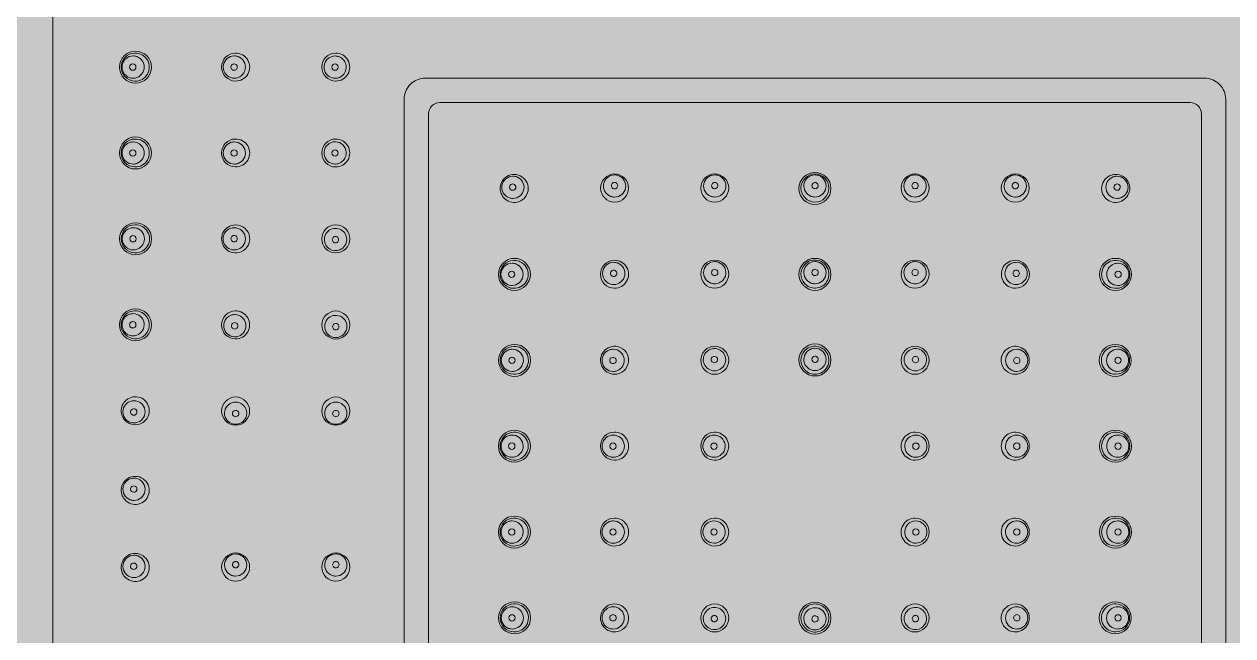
# Model space of a CAD drawing. Header units: metres. Extents: x 8 to 2416, y -346 to 476.
# Drawn here: x 217.9265 to 218.0569, y -98.8167 to -98.7507 of the extents above; entities that cross this region are included whole.
import ezdxf

# ---------------------------------------------------------------- set-up
doc = ezdxf.new("R2010")
doc.units = ezdxf.units.M
doc.linetypes.add('0', pattern=[0])
doc.layers.get('0').update_dxf_attribs({"color": 250, "linetype": '0', "lineweight": 20})
doc.layers.add('baños', color=140, linetype='Continuous', lineweight=0)
doc.layers.add('PLAFON', color=253, linetype='Continuous', lineweight=5)
doc.styles.get("Standard").update_dxf_attribs({"font": 'arial.ttf', "height": 0.1875})

# ---------------------------------------------------------------- blocks, each defined once
blk = doc.blocks.new('A$C3bae67db')
at = {"layer": 'baños'}
for p, q in [((0.05795743052766511, 0.144322481631086), (0.1420428246007646, 0.144322481631086)), ((0.05953425239812304, 0.1416937789345738), (0.140466002730534, 0.1416937789345738)), ((0.1443225757108735, 0.142043857970684), (0.1443225754321134, 0.05795731748658994)), ((0.1416938727786032, 0.1404659088862488), (0.1416938727786032, 0.05953413947369057)), ((0.05953425239812304, 0.05830626942536554), (0.1404660027303066, 0.05830626942536554)), ((0.05795743052766511, 0.05567756672882496), (0.1420428246007646, 0.05567756672882496))]:
    blk.add_line(p, q, dxfattribs=at)
blk.add_lwpolyline([(0.1822216636463319, 0.1822215602621071), (0.01777859148198413, 0.1822215602621071), (0.01777859148198413, 0.0177784880978038), (0.1822216636463319, 0.0177784880978038)], close=True, dxfattribs=at)
for centre, radius in [((0.0861115584927461, 0.1324036510537141), 0.001726273626168971), ((0.09536712332959496, 0.1324260433361175), 0.001726273626168971), ((0.1046331317988347, 0.1324260433361175), 0.001726273626168971), ((0.1138886966356836, 0.1324036510537141), 0.001726273626168971), ((0.1231651869033499, 0.1324260433361175), 0.001726273626168971), ((0.09537011069431856, 0.1108947767265462), 0.0003427381330779128), ((0.1046301444341111, 0.1108947767265462), 0.0003427381330779128), ((0.08607355345083079, 0.1000025633621178), 0.001726273626168971), ((0.1139267016775989, 0.1000025633621178), 0.001726273626168971), ((0.1231651869033499, 0.1000025628189221), 0.001726273626168971), ((0.1324312144556075, 0.1000025628189221), 0.001726273626168971), ((0.09537011069431856, 0.0891052716333931), 0.0003427381330779128), ((0.1046301444341111, 0.0891052716333931), 0.0003427381330779128), ((0.0861115584927461, 0.06759639730619682), 0.001726273626168971), ((0.09536712332959496, 0.0675740050237934), 0.001726273626168971), ((0.1046331317988347, 0.0675740050237934), 0.001726273626168971), ((0.1138886966356836, 0.06759639730619682), 0.001726273626168971), ((0.1231651869033499, 0.0675740050237934), 0.001726273626168971), ((0.1362579313056553, 0.04822083048440717), 0.0003427381330779128), ((0.1455179650454479, 0.04822083048440717), 0.0003427381330779128), ((0.1177224939035764, 0.02668658888557829), 0.001726273626168971), ((0.1269989841712427, 0.0267089811679817), 0.001726273626168971), ((0.1362545490080915, 0.02668658888557829), 0.001726273626168971), ((0.1455205574773313, 0.02668658888557829), 0.001726273626168971)]:
    blk.add_circle(centre, radius, dxfattribs=at)
for centre, radius, start, end in [((0.1420439517716545, 0.142043857970684), 0.002278623939186994, 0, 90.028342605962), ((0.1404660027303066, 0.1404659088862488), 0.001227870048324664, 1.019894475264307e-08, 89.99999999743358), ((0.08611067224109092, 0.1324475049410907), 0.001508167584307319, 0.8988493815665013, 179.0998149017747), ((0.08609674694065461, 0.1326556839034581), 0.001188702755491038, 160.0855827822089, 179.9977080007025), ((0.08610873033916278, 0.1326483268052456), 0.001202478864778748, 0.3590424349740219, 159.9504803202511), ((0.08610944364107809, 0.1326894908167375), 0.0003427216785174244, 0.3316643732419094, 179.6745511585951), ((0.09536732368673029, 0.1324678004718223), 0.001508175294152605, 0.896473032322938, 179.1038122815197), ((0.09536844225425511, 0.13266643263281), 0.001202467430117421, 20.04733987539626, 179.6512744404281), ((0.09536760707254643, 0.1327070384189639), 0.0003427214496652206, 0.3198416913579096, 179.6787560475), ((0.09538014580965637, 0.1326736768283112), 0.001188992995398989, 0.002160217887124121, 19.91273335855645), ((0.1046329314416994, 0.1324678004718223), 0.001508175294152605, 0.8961877184802615, 179.1035269676771), ((0.1046201093187733, 0.1326736768283112), 0.001188992995398989, 160.0872666414435, 179.9978397821129), ((0.1046318128741746, 0.13266643263281), 0.001202467430117421, 0.3487255595719368, 159.9526601246038), ((0.1046326480558832, 0.1327070384189639), 0.0003427214496652206, 0.3212439525000475, 179.6801583086421), ((0.1138895828873387, 0.1324475049410907), 0.001508167584307319, 0.9001850982253351, 179.1011506184335), ((0.1138915247892669, 0.1326483268052456), 0.001202478864778748, 20.04951967974894, 179.640957565026), ((0.1138908114873516, 0.1326894908167375), 0.0003427216785174244, 0.3254488414049065, 179.6683356267581), ((0.1139035081880024, 0.1326556839034581), 0.001188702755491038, 0.00229199929753495, 19.9144172177911), ((0.1231643006516947, 0.1324698972235225), 0.001508167584307319, 0.8988493815665013, 179.0998149017747), ((0.1231503753512584, 0.1326780761858615), 0.001188702755491038, 160.0855827822089, 179.9977080007025), ((0.1231623587499939, 0.1326707190876775), 0.001202478864778748, 0.3590424349740219, 159.9504803202511), ((0.1231630720519092, 0.1327118830991409), 0.0003427216785174244, 0.3316643732419094, 179.6745511585951), ((0.1324266470664384, 0.1324412776402468), 0.001506273214753162, 139.5304199536453, 260.3648829553553), ((0.1324413689594053, 0.1324522226109579), 0.001510474982378461, 32.1423970633517, 140.2087241241978), ((0.1325506891902819, 0.1325836751423921), 0.001200821812368165, 359.9070834077331, 160.0164505868466), ((0.132424476491849, 0.132457578697931), 0.001521988814155353, 260.5481525612156, 31.633336167478), ((0.08611063404958941, 0.1324177073605526), 0.001508967363600021, 177.8229479661159, 2.030180756715632), ((0.0861104930410761, 0.1326632651233624), 0.001202472454991783, 180.358968906651, 340.1830485852777), ((0.08610944342802895, 0.1326934213978674), 0.0003427216785175545, 180.3316643734357, 359.6745511584029), ((0.08612249851051956, 0.1326559077199008), 0.001188687084480606, 340.3205009243842, 359.9977989997734), ((0.09536732375926249, 0.1324387187907732), 0.001508910434373833, 177.9996003974604, 2.000684916435894), ((0.09535497519681257, 0.1326737943519944), 0.001188978101211688, 180.0020748071833, 199.6793677201801), ((0.09536676056376336, 0.1326806855676281), 0.001202398407140004, 199.7994449916714, 359.6681591336498), ((0.09536760711961279, 0.1327108731286089), 0.0003427214496676189, 180.3198417624976, 359.6787559762951), ((0.1046329313691672, 0.1324387187907732), 0.001508910434373833, 177.9993150835641, 2.000399602539628), ((0.1046334945648937, 0.1326806855676281), 0.001202398407140004, 180.3318408663502, 340.2005550083285), ((0.1046326480088169, 0.1327108731286089), 0.0003427214496676189, 180.3212440237049, 359.6801582375024), ((0.1046452799316171, 0.1326737943519944), 0.001188978101211688, 340.3206322798199, 359.9979251928167), ((0.1138896210788403, 0.1324177073605526), 0.001508967363600021, 177.9698192432843, 2.177052033884066), ((0.1138777566179101, 0.1326559077199008), 0.001188687084480606, 180.0022010002266, 199.6794990756158), ((0.1138897620873536, 0.1326632651233624), 0.001202472454991783, 199.8169514147223, 359.6410310933491), ((0.1138908117004007, 0.1326934213978674), 0.0003427216785175545, 180.3254488415971, 359.6683356265643), ((0.1231642624604206, 0.1324400996429844), 0.001508967363600021, 177.8229479661159, 2.030180756715632), ((0.1231641214516799, 0.1326856574057658), 0.001202472454991783, 180.358968906651, 340.1830485852777), ((0.1231630718386327, 0.1327158136802709), 0.0003427216785175545, 180.3316643734357, 359.6745511584029), ((0.1231761269213507, 0.1326783000023326), 0.001188687084480606, 340.3205009243842, 359.9977989997734), ((0.1325528564352112, 0.1325884322095234), 0.001200817506817739, 179.9068270054256, 340.0843865683467), ((0.1325482119779622, 0.1325905084226164), 0.001196171468180108, 160.2835028898118, 180.0059143141971), ((0.1325714077592579, 0.1326092437337465), 0.0003432313649668054, 173.5931482232722, 249.6561820570691), ((0.1325686359629685, 0.1326093671298381), 0.000340463161306216, 99.65649165936632, 173.5617333049892), ((0.1325714648543794, 0.1326072964444833), 0.0003414261719296849, 249.5335920906758, 323.3377727266896), ((0.1325690308955814, 0.1326063921405805), 0.0003434622621792048, 35.70272115541425, 99.63819332802713), ((0.1325707775483238, 0.1326069054866466), 0.0003417448353014675, 323.4591566175691, 35.80372518769882), ((0.1325553311964427, 0.1325816052425566), 0.00119617823364954, 340.3514577205625, 0.005868943530813565), ((0.08610123918919044, 0.1216200011498572), 0.001509211767642307, 0.7561059737710158, 193.171467770371), ((0.08610701457195091, 0.1217689559613504), 0.001200928035992184, 359.92580103304, 160.1673369226743), ((0.09536749544457734, 0.1216208806547101), 0.001508369991397104, 0.7108807457131594, 179.2900072567805), ((0.0953689405916407, 0.1217577368242573), 0.001201973046303671, 19.915328080069, 179.8397393457669), ((0.1046327596838523, 0.1216208806547101), 0.001508369991397104, 0.7099927432194744, 179.2891192542869), ((0.104631314536789, 0.1217577368242573), 0.001201973046303671, 0.1602606542315242, 160.084671919931), ((0.1138990159392392, 0.1216200011498572), 0.001509211767642307, 346.828532229629, 179.243894026229), ((0.1138932405564788, 0.1217689559613504), 0.001200928035992184, 19.83266307732577, 180.07419896696), ((0.1231747063806665, 0.121623541393852), 0.001510641993610608, 0.5809473250861245, 179.4860116572814), ((0.123262699549457, 0.1217059849352253), 0.001200928035992184, 359.92580103304, 160.1673369226743), ((0.1324740349954823, 0.1216022853915248), 0.001523564837230641, 0.5749321923366639, 179.4273566964525), ((0.1326987807566979, 0.1216258576544575), 0.00119389333313216, 359.6410510969565, 160.6700218788731), ((0.08610270852994972, 0.1216079714776228), 0.001507949430811743, 192.7136886774853, 1.213885066650693), ((0.08610787517994822, 0.1217700555404733), 0.001200943033476937, 179.9331528515922, 340.1968952919805), ((0.08610665192958322, 0.1217715206143097), 0.001199718968097798, 160.2766783095563, 180.003053155093), ((0.08612157628539308, 0.1217827022482467), 0.0003424123588573842, 359.901977847135, 179.9074873413072), ((0.08612157623059602, 0.1217826693240269), 0.0003424123588572697, 179.9019781301492, 359.907487058293), ((0.08610822085069003, 0.1217674007404455), 0.00119972075021922, 340.3105915023508, 0), ((0.09536749553893742, 0.1216085475080533), 0.001508573317714411, 178.8216237899946, 1.179264308856052), ((0.09536296503841868, 0.1217611156787015), 0.001195992791243886, 180.0008071647798, 199.7035512946327), ((0.09536814589654341, 0.1217643825555044), 0.00120197248215199, 199.7668953392953, 359.839403913317), ((0.09536871331505381, 0.1217836400394319), 0.000342717117449731, 0.1414165953508873, 179.8545204967726), ((0.09536871337598996, 0.1217853561187425), 0.0003427171174496419, 180.1414165954144, 359.854520496644), ((0.0953741167763269, 0.1217609961774073), 0.001195996880989198, 0.0008305610141249543, 19.85298930787151), ((0.1046327595894923, 0.1216085475080533), 0.001508573317714411, 178.820735691144, 1.178376210005465), ((0.1046261383523301, 0.1217609961774073), 0.001195996880989198, 160.1470106921285, 179.9991694389859), ((0.1046321092318863, 0.1217643825555044), 0.00120197248215199, 180.160596086683, 340.2331046607047), ((0.1046315418133759, 0.1217836400394319), 0.000342717117449731, 0.1454795032273842, 179.8585834046491), ((0.1046315417524397, 0.1217853561187425), 0.0003427171174496419, 180.145479503356, 359.8585834045856), ((0.104637290090011, 0.1217611156787015), 0.001195992791243886, 340.2964487053673, 359.9991928352202), ((0.1138975465984799, 0.1216079714776228), 0.001507949430811743, 178.7861149333493, 347.2863113225147), ((0.1138920342777396, 0.1217674007404455), 0.00119972075021922, 180, 199.6894084976491), ((0.1138923799484814, 0.1217700555404733), 0.001200943033476937, 199.8031047080196, 0.06684714840780348), ((0.1138786788430366, 0.1217827022482467), 0.0003424123588573842, 0.09251265869286474, 180.098022152865), ((0.1138786788978337, 0.1217826693240269), 0.0003424123588572697, 180.092512941707, 0.09802186985085153), ((0.1138936031990738, 0.1217715206143097), 0.001199718968097798, 359.996946844907, 19.72332169044368), ((0.1231747060002704, 0.1216241922170909), 0.001510635915196017, 179.5106951228642, 0.5562638595076828), ((0.1232635601574543, 0.1217070845143482), 0.001200943033476937, 179.9331528515922, 340.1968952919805), ((0.1232623369068619, 0.1217085495881847), 0.001199718968097798, 160.2766783095563, 180.003053155093), ((0.1232772612628992, 0.1217197312221217), 0.0003424123588573842, 359.901977847135, 179.9074873413072), ((0.1232772612081021, 0.1217196982979019), 0.0003424123588572697, 179.9019781301492, 359.907487058293), ((0.1232639058281961, 0.1217044297143204), 0.00119972075021922, 340.3105915023508, 0), ((0.132474034394761, 0.1216323613833694), 0.001523560504830024, 180.5584262577229, 359.4438626310407), ((0.1326970202950974, 0.1216110324051769), 0.001193893552601191, 179.6382842799193, 340.6700129615115), ((0.1327108255040343, 0.1216185695606313), 0.001207674969753276, 160.5328952600326, 180), ((0.1327336134233406, 0.121616699387026), 0.0003407760450881728, 179.6740150186533, 0.3195815855062213), ((0.1327336136377539, 0.121620538979748), 0.0003407760450880885, 359.6740150187168, 180.3195815854411), ((0.1326849756937349, 0.1216183202511658), 0.00120767496975197, 340.5328952513857, 0.00274696578805152), ((0.08610443670789891, 0.1108022639173427), 0.001515211808342921, 0.2663152946292405, 179.7360239440766), ((0.09536732874329346, 0.1108130466571069), 0.001508175096699564, 0.3875553460212671, 179.6135214827309), ((0.1046329263851362, 0.1108130466571069), 0.001508175096699564, 0.386478517269135, 179.6124446539788), ((0.1138958184205308, 0.1108022639173427), 0.001515211808342921, 0.2639760559234214, 179.7336847053708), ((0.1231909590462124, 0.1108008638764133), 0.001515211808342921, 0.2663152946292405, 179.7360239440766), ((0.1324749765769297, 0.1107919070824366), 0.001523803867774046, 0.5847748674714536, 179.4162231563053), ((0.08603844434941266, 0.1108412584590255), 0.001201160736598691, 147.0834398431392, 202.9431687113481), ((0.08603844434895791, 0.110841258458656), 0.001201160737011495, 8.702909777498146, 147.0834398944907), ((0.08602225566772859, 0.1108489768958449), 0.0003418119665339049, 359.8484264500146, 180.1447206987231), ((0.08602225556199983, 0.1108472092820918), 0.0003418119665338834, 179.8484264500145, 0.1447206987231602), ((0.08603844435623387, 0.1108412584572918), 0.001201160729709154, 337.4823809651804, 8.702909875497538), ((0.09529917106959829, 0.110863793062741), 0.001128460337495796, 178.9640748255869, 199.9974153185455), ((0.0953710932307672, 0.1108833412553665), 0.001200198361899698, 199.7612507028317, 179.9592501936951), ((0.1046291618976625, 0.1108833412553665), 0.001200198361899698, 0.04074980630490895, 340.2387492971683), ((0.1047010840588314, 0.110863793062741), 0.001128460337495796, 340.0025846814546, 1.035925174413134), ((0.1139618107721958, 0.1108412584572918), 0.001201160729709154, 171.2970901245025, 202.5176190348197), ((0.1139618107794718, 0.110841258458656), 0.001201160737011495, 32.91656010550926, 171.2970902225019), ((0.1139779994607011, 0.1108489768958449), 0.0003418119665339049, 359.8552793012769, 180.1515735499855), ((0.1139779995664298, 0.1108472092820918), 0.0003418119665338834, 179.8552793012768, 0.1515735499854856), ((0.113961810779017, 0.1108412584590255), 0.001201160736598691, 337.0568312886519, 32.91656015686085), ((0.1233541292344285, 0.1108081331269872), 0.001209345381516621, 160.4185567370955, 184.4163468369073), ((0.1233437258139816, 0.110812731748176), 0.001198002720139636, 359.8324281218217, 160.4590174576771), ((0.1233677064641938, 0.1108104583463714), 0.0003418119665339049, 359.8484264500146, 180.1447206987231), ((0.1327137207135252, 0.1108079238233515), 0.001207791059114692, 160.5363707599155, 180.0027326105982), ((0.1327014757236498, 0.110815379393209), 0.001193765217027741, 359.636596389109, 160.6779286321186), ((0.1327365630131112, 0.1108098626395062), 0.0003407458622599414, 359.6707068420732, 179.9999999999365), ((0.08610443643209464, 0.1108157751678434), 0.001515209523409549, 180.2469365196411, 359.7554027190644), ((0.08603850400498914, 0.1108251943206753), 0.001195045438537086, 202.2327774254911, 338.1927723495052), ((0.0953673287696688, 0.1108102539195883), 0.001508196546264781, 179.5074288684401, 0.4936479602929344), ((0.1046329263587609, 0.1108102539195883), 0.001508196546264781, 179.5063520397071, 0.4925711315599271), ((0.113895818696335, 0.1108157751678434), 0.001515209523409549, 180.2445972809356, 359.7530634803589), ((0.1139617511234405, 0.1108251943206753), 0.001195045438537086, 201.8072276504948, 337.7672225745089), ((0.1231909587704081, 0.1108143751269139), 0.001515209523409549, 180.2469365196411, 359.7554027190644), ((0.1233429270056945, 0.1108058676051584), 0.001198002774692498, 184.3495727924682, 340.4590152359306), ((0.1233677063584651, 0.1108086907326467), 0.0003418119665338834, 179.8484264500145, 0.1447206987231602), ((0.1233373638557964, 0.1108091962723208), 0.001204359554630129, 340.3983028553304, 0.00150830349425744), ((0.1324749763084014, 0.1108227180483183), 0.001523801172583426, 180.5747514779052, 359.4262465459042), ((0.1326996708607453, 0.1108002946866904), 0.001193765215403577, 179.6365954075218, 340.6779287406165), ((0.1327365518374677, 0.1108059736208347), 0.0003407568798300127, 179.346075732061, 0.324631110040522), ((0.13268742587519, 0.11080775025669), 0.001207791056576054, 340.5363707333084, 0.002733619492575247), ((0.08609280775971229, 0.1000000329565509), 0.001509106328667489, 117.2929389141259, 164.5530000480822), ((0.08601186279378226, 0.1000060691141798), 0.001197938431549503, 19.53398832666936, 180.1676395697615), ((0.08609927124069827, 0.09999020582829843), 0.00152080370815291, 53.34830465353465, 117.3395724069396), ((0.08610812160253545, 0.1000014311950324), 0.001506514668338149, 359.9465090414367, 53.3634980655735), ((0.1138921335258942, 0.1000014311950324), 0.001506514668338149, 126.6365019344265, 180.0534909585633), ((0.1139883923346474, 0.1000060691141798), 0.001197938431549503, 359.8323604302385, 160.4660116733307), ((0.1139009838877314, 0.09999020582829843), 0.00152080370815291, 62.66042759306035, 126.6516953464654), ((0.1139074473687174, 0.1000000329565509), 0.001509106328667489, 15.44699995191785, 62.70706108587409), ((0.1231844412122314, 0.1000000324133552), 0.001509106328667489, 117.2929389141259, 164.5530000480822), ((0.1233439400072598, 0.1000060685709556), 0.001197938431549503, 19.53398832666936, 180.1676395697615), ((0.1231909046932174, 0.0999902052850743), 0.00152080370815291, 53.34830465353465, 117.3395724069396), ((0.1231997550550545, 0.1000014306518366), 0.001506514668338149, 359.9465090414367, 53.3634980655735), ((0.1324753326595669, 0.09998721846408642), 0.00152379913724904, 0.4815084169714707, 179.5184915830285), ((0.1327005071181588, 0.1000101427001923), 0.001193729488785252, 19.31883691994197, 180.4856673573453), ((0.08608661558372432, 0.1000023925303921), 0.001502509496179472, 164.5768361970892, 214.9450438261147), ((0.08601836427186527, 0.1000025341220905), 0.001204434782080665, 179.9985732522038, 199.5997665278087), ((0.08609948450879301, 0.1000129530427145), 0.001519107682017091, 214.9935201529758, 304.8529971412081), ((0.08601270196317046, 0.09999905401377163), 0.001197933953633447, 199.5338077751176, 0.04642789978211763), ((0.0860008266408272, 0.1000034537726933), 0.0003418063086853633, 359.4251909468629, 180.574809053137), ((0.0860008266408272, 0.1000016613177408), 0.0003417930261405343, 180.2743482528581, 359.7256517471419), ((0.08610814304819314, 0.1000036140691734), 0.001506496842203655, 304.7857401868107, 359.8634882159906), ((0.08600620218243193, 0.1000025937310554), 0.001204436081000226, 359.8777905912389, 19.59976122358242), ((0.1138921120802365, 0.1000036140691734), 0.001506496842203655, 180.1365117840078, 235.2142598131893), ((0.1139940529459977, 0.1000025937310554), 0.001204436081000226, 160.4002387764176, 180.1222094087611), ((0.1139875531652592, 0.09999905401377163), 0.001197933953633447, 179.9535721002179, 340.4661922248824), ((0.1139007706196367, 0.1000129530427145), 0.001519107682017091, 235.1470028587918, 325.0064798470243), ((0.1139994284876025, 0.1000034537726933), 0.0003418063086853633, 359.4251909468629, 180.574809053137), ((0.1139994284876025, 0.1000016613177408), 0.0003417930261405343, 180.2743482528581, 359.7256517471419), ((0.1139818908565644, 0.1000025341220905), 0.001204434782080665, 340.4002334721913, 0.001426747796174793), ((0.1139136395447053, 0.1000023925303921), 0.001502509496179472, 325.0549561738853, 15.42316380291073), ((0.1231782490362434, 0.100002391987168), 0.001502509496179472, 164.5768361970892, 214.9450438261147), ((0.1231911179613121, 0.1000129524994904), 0.001519107682017091, 214.9935201529758, 304.8529971412081), ((0.1233504414853428, 0.1000025335788948), 0.001204434782080665, 179.9985732522038, 199.5997665278087), ((0.1233447791768754, 0.09999905347057592), 0.001197933953633447, 199.5338077751176, 0.04642789978211763), ((0.1233689039610795, 0.1000034532294691), 0.0003418063086853633, 359.4251909468629, 180.574809053137), ((0.1233689039610795, 0.1000016607745167), 0.0003417930261405343, 180.2743482528581, 359.7256517471419), ((0.1231997765007122, 0.1000036135259492), 0.001506496842203655, 304.7857401868107, 359.8634882159906), ((0.1233382793959095, 0.1000025931878596), 0.001204436081000226, 359.8777905912389, 19.59976122358242), ((0.1324753326595669, 0.1000179995156927), 0.001523851350039296, 180.6758761340693, 359.3241238659307), ((0.1327146552545742, 0.1000025060600578), 0.001207837290240649, 180.1177322109262, 199.462431998533), ((0.1327026537757661, 0.09999550554436354), 0.001194191915340333, 199.3376033057018, 0.2167987931731728), ((0.1327375062136866, 0.1000045086041936), 0.0003407503923429775, 359.2459407059762, 180.7540592940236), ((0.1327375062136866, 0.1000005923474347), 0.0003407213562947965, 180.0955432162111, 359.9044567837889), ((0.1326609579090814, 0.09999552636644893), 0.001235887417606161, 0.2085192358103739, 19.35172783045692), ((0.08610443643209464, 0.08918427319206756), 0.001515209523409549, 0.244597280935595, 179.7530634803589), ((0.08603850400498914, 0.08917485403923564), 0.001195045438537086, 21.80722765049478, 157.7672225745089), ((0.0953673287696688, 0.0891897944403226), 0.001508196546264781, 359.5063520397071, 180.4925711315599), ((0.0953710932307672, 0.08911670710454445), 0.001200198361899698, 180.0407498063049, 160.2387492971683), ((0.1046329263587609, 0.0891897944403226), 0.001508196546264781, 359.5074288684401, 180.4936479602929), ((0.1046291618976625, 0.08911670710454445), 0.001200198361899698, 19.76125070283169, 359.9592501936951), ((0.113895818696335, 0.08918427319206756), 0.001515209523409549, 0.2469365196410936, 179.7554027190644), ((0.1139617511234405, 0.08917485403923564), 0.001195045438537086, 22.2327774254911, 158.1927723495052), ((0.1231909587704081, 0.08918567323299698), 0.001515209523409549, 0.244597280935595, 179.7530634803589), ((0.1233429270056945, 0.0891941807547525), 0.001198002774692498, 19.54098476406944, 175.6504272075318), ((0.1324749763084014, 0.08917733031159258), 0.001523801172583426, 0.5737534540958034, 179.4252485220948), ((0.1326996708607453, 0.08919975367322053), 0.001193765215403577, 19.32207125938354, 180.3634045924782), ((0.08610443670789891, 0.0891977844425682), 0.001515211808342921, 180.2639760559234, 359.7336847053708), ((0.08603844434941266, 0.08915878990091386), 0.001201160736598691, 157.0568312886519, 212.9165601568608), ((0.08603844434895791, 0.08915878990125492), 0.001201160737011495, 212.9165601055092, 351.2970902225019), ((0.08602225556199983, 0.08915283907781912), 0.0003418119665338834, 359.8552793012769, 180.1515735499855), ((0.08602225566772859, 0.0891510714640944), 0.0003418119665339049, 179.8552793012768, 0.1515735499854856), ((0.08603844435623387, 0.08915878990261916), 0.001201160729709154, 351.2970901245022, 22.51761903481964), ((0.09536732874329346, 0.08918700170280403), 0.001508175096699564, 180.3864785172691, 359.6124446539787), ((0.09529917106959829, 0.08913625529719837), 0.001128460337495796, 160.0025846814546, 181.0359251744131), ((0.1046329263851362, 0.08918700170280403), 0.001508175096699564, 180.3875553460212, 359.6135214827309), ((0.1047010840588314, 0.08913625529719837), 0.001128460337495796, 358.9640748255869, 19.99741531854547), ((0.1138958184205308, 0.0891977844425682), 0.001515211808342921, 180.2663152946292, 359.7360239440766), ((0.1139618107721958, 0.08915878990261916), 0.001201160729709154, 157.4823809651803, 188.7029098754976), ((0.1139618107794718, 0.08915878990125492), 0.001201160737011495, 188.7029097774981, 327.0834398944908), ((0.1139779994607011, 0.0891510714640944), 0.0003418119665339049, 179.8484264500145, 0.1447206987231602), ((0.1139779995664298, 0.08915283907781912), 0.0003418119665338834, 359.8484264500146, 180.1447206987231), ((0.113961810779017, 0.08915878990091386), 0.001201160736598691, 327.0834398431392, 22.94316871134812), ((0.1231909590462124, 0.08919918448349762), 0.001515211808342921, 180.2639760559234, 359.7336847053708), ((0.1233541292344285, 0.08919191523292369), 0.001209345381516621, 175.5836531630927, 199.5814432629045), ((0.1233437258139816, 0.08918731661173496), 0.001198002720139636, 199.5409825423229, 0.1675718781782871), ((0.1233677063584651, 0.08919135762729269), 0.0003418119665338834, 359.8552793012769, 180.1515735499855), ((0.1233677064641938, 0.08918959001353954), 0.0003418119665339049, 179.8552793012768, 0.1515735499854856), ((0.1233373638557964, 0.08919085208759014), 0.001204359554630129, 359.9984916965058, 19.6016971446696), ((0.1324749765769297, 0.08920814127750276), 0.001523803867774046, 180.5837768436947, 359.4152251325286), ((0.1327137207135252, 0.08919212453655945), 0.001207791059114692, 179.9972673894018, 199.4636292400845), ((0.1327014757236498, 0.08918466896670196), 0.001193765217027741, 199.3220713678814, 0.3634036108910048), ((0.1327365518374677, 0.08919407473907626), 0.0003407568798300127, 359.6753688899595, 180.6539242679389), ((0.1327365630131112, 0.08919018572040471), 0.0003407458622599414, 180.0000000000635, 0.3292931579268081), ((0.13268742587519, 0.08919229810322093), 0.001207791056576054, 359.9972663805075, 19.46362926669158), ((0.08610270852994972, 0.07839207688228811), 0.001507949430811743, 358.7861149333493, 167.2863113225147), ((0.09536749553893742, 0.07839150085185764), 0.001508573317714411, 358.8207356911439, 181.1783762100055), ((0.1046327595894923, 0.07839150085185764), 0.001508573317714411, 358.8216237899945, 181.1792643088561), ((0.1138975465984799, 0.07839207688228811), 0.001507949430811743, 12.71368867748525, 181.2138850666507), ((0.1231747060002704, 0.07837585614284848), 0.001510635915196017, 359.4437361404923, 180.4893048771358), ((0.132474034394761, 0.0783676869765415), 0.001523560504830024, 0.5561373689593011, 179.441573742277), ((0.1326970202950974, 0.07838901595476244), 0.001193893552601191, 19.32998703848845, 180.3617157200807), ((0.08610123918919044, 0.07838004721005376), 0.001509211767642307, 166.828532229629, 359.243894026229), ((0.08610787517994822, 0.07822999281943765), 0.001200943033476937, 19.80310470801955, 180.0668471484078), ((0.08612157623059602, 0.078217379035884), 0.0003424123588572697, 0.09251294170702966, 180.0980218698508), ((0.08610822085069003, 0.07823264761946547), 0.00119972075021922, 0, 19.68940849764915), ((0.09536749544457734, 0.07837916770522924), 0.001508369991397104, 180.7099927432195, 359.2891192542868), ((0.09536296503841868, 0.0782389326812094), 0.001195992791243886, 160.2964487053673, 179.9991928352202), ((0.09536814589654341, 0.07823566580440655), 0.00120197248215199, 0.1605960866830021, 160.2331046607045), ((0.09536871337598996, 0.0782146922411684), 0.0003427171174496419, 0.1454795033560317, 179.8585834045856), ((0.1046327596838523, 0.07837916770522924), 0.001508369991397104, 180.7108807457132, 359.2900072567805), ((0.1046321092318863, 0.07823566580440655), 0.00120197248215199, 19.76689533929529, 179.839403913317), ((0.1046315417524397, 0.0782146922411684), 0.0003427171174496419, 0.1414165954143968, 179.854520496644), ((0.104637290090011, 0.0782389326812094), 0.001195992791243886, 0.0008071647797915169, 19.70355129463271), ((0.1138990159392392, 0.07838004721005376), 0.001509211767642307, 180.756105973771, 13.17146777037103), ((0.1138920342777396, 0.07823264761946547), 0.00119972075021922, 160.3105915023508, 180), ((0.1138923799484814, 0.07822999281943765), 0.001200943033476937, 359.9331528515922, 160.1968952919805), ((0.1138786788978337, 0.078217379035884), 0.0003424123588572697, 359.9019781301491, 179.907487058293), ((0.1231747063806665, 0.07837650696605891), 0.001510641993610608, 180.5139883427186, 359.4190526749139), ((0.1232635601574543, 0.07829296384556272), 0.001200943033476937, 19.80310470801955, 180.0668471484078), ((0.1232623369068619, 0.07829149877172625), 0.001199718968097798, 179.996946844907, 199.7233216904437), ((0.123262699549457, 0.07829406342468559), 0.001200928035992184, 199.8326630773257, 0.07419896695995848), ((0.1232772612081021, 0.07828035006203748), 0.0003424123588572697, 0.09251294170702966, 180.0980218698508), ((0.1232772612628992, 0.07828031713778927), 0.0003424123588573842, 180.0925126586928, 0.09802215286506169), ((0.1232639058281961, 0.07829561864559054), 0.00119972075021922, 0, 19.68940849764915), ((0.1324740349954823, 0.0783977629684145), 0.001523564837230641, 180.5726433035458, 359.4250678076634), ((0.1327108255040343, 0.07838147879927959), 0.001207674969753276, 180, 199.4671047399674), ((0.1326987807566979, 0.07837419070545337), 0.00119389333313216, 199.3299781211269, 0.3589489030434814), ((0.1327336134233406, 0.0783833489728849), 0.0003407760450881728, 359.6804184144938, 180.3259849813467), ((0.1327336136377539, 0.07837950938019134), 0.0003407760450880885, 179.6804184145589, 0.3259849812831996), ((0.1326849756937349, 0.07838172810874511), 0.00120767496975197, 359.997253034212, 19.4671047486143), ((0.08610665192958322, 0.07822852774560118), 0.001199718968097798, 179.996946844907, 199.7233216904437), ((0.08610701457195091, 0.07823109239856052), 0.001200928035992184, 199.8326630773257, 0.07419896695995848), ((0.08612157628539308, 0.0782173461116642), 0.0003424123588573842, 180.0925126586928, 0.09802215286506169), ((0.0953689405916407, 0.07824231153565364), 0.001201973046303671, 180.1602606542315, 340.0846719199311), ((0.09536871331505381, 0.07821640832047905), 0.000342717117449731, 180.1454795032274, 359.8585834046492), ((0.0953741167763269, 0.0782390521825036), 0.001195996880989198, 340.1470106921285, 359.9991694389859), ((0.1046261383523301, 0.0782390521825036), 0.001195996880989198, 180.0008305610141, 199.8529893078715), ((0.104631314536789, 0.07824231153565364), 0.001201973046303671, 199.915328080069, 359.8397393457685), ((0.1046315418133759, 0.07821640832047905), 0.000342717117449731, 180.1414165953509, 359.8545204967726), ((0.1138932405564788, 0.07823109239856052), 0.001200928035992184, 179.92580103304, 340.1673369226742), ((0.1138786788430366, 0.0782173461116642), 0.0003424123588573842, 179.9019778471349, 359.9074873413071), ((0.1138936031990738, 0.07822852774560118), 0.001199718968097798, 340.2766783095563, 0.003053155092960894), ((0.08611063404958941, 0.06758234099935834), 0.001508967363600021, 357.9698192432843, 182.1770520338841), ((0.0861104930410761, 0.06733678323654857), 0.001202472454991783, 19.81695141472233, 179.641031093349), ((0.09536732375926249, 0.06756132956913774), 0.001508910434373833, 357.9993150835641, 182.0003996025396), ((0.09536676056376336, 0.06731936279231121), 0.001202398407140004, 0.3318408663501854, 160.2005550083285), ((0.1046329313691672, 0.06756132956913774), 0.001508910434373833, 357.9996003974603, 182.0006849164359), ((0.1046334945648937, 0.06731936279231121), 0.001202398407140004, 19.79944499167146, 179.6681591336499), ((0.1138896210788403, 0.06758234099935834), 0.001508967363600021, 357.8229479661159, 182.0301807567156), ((0.1138897620873536, 0.06733678323654857), 0.001202472454991783, 0.3589689066509878, 160.1830485852777), ((0.1231642624604206, 0.06755994871695492), 0.001508967363600021, 357.9698192432843, 182.1770520338841), ((0.1231641214516799, 0.06731439095414515), 0.001202472454991783, 19.81695141472233, 179.641031093349), ((0.1324266470664384, 0.0675587707196641), 0.001506273214753162, 99.63511704464473, 220.4695800463546), ((0.1325528564352112, 0.06741161615038749), 0.001200817506817739, 19.91561343165329, 180.0931729945744), ((0.132424476491849, 0.06754246966197996), 0.001521988814155353, 328.3666638325218, 99.45184743878438), ((0.1325553311964427, 0.06741844311735434), 0.00119617823364954, 359.9941310564691, 19.64854227943749), ((0.08611067224109092, 0.06755254341882022), 0.001508167584307319, 180.9001850982251, 359.1011506184335), ((0.08609674694065461, 0.06734436445645287), 0.001188702755491038, 180.0022919992975, 199.9144172177909), ((0.08610873033916278, 0.06735172155466529), 0.001202478864778748, 200.049519679749, 359.640957565026), ((0.08610944342802895, 0.0673066269620719), 0.0003427216785175545, 0.325448841597066, 179.6683356265643), ((0.08610944364107809, 0.06731055754317339), 0.0003427216785174244, 180.3254488414049, 359.6683356267581), ((0.08612249851051956, 0.06734414064001015), 0.001188687084480606, 0.002201000226615922, 19.67949907561579), ((0.09536732368673029, 0.06753224788808865), 0.001508175294152605, 180.8961877184803, 359.1035269676771), ((0.09535497519681257, 0.06732625400791648), 0.001188978101211688, 160.3206322798199, 179.9979251928167), ((0.09536844225425511, 0.06733361572710095), 0.001202467430117421, 180.3487255595719, 339.9526601246038), ((0.09536760711961279, 0.06728917523130207), 0.0003427214496676189, 0.3212440237048805, 179.6801582375024), ((0.09536760707254643, 0.06729300994097542), 0.0003427214496652206, 180.3212439525, 359.6801583086421), ((0.09538014580965637, 0.0673263715315997), 0.001188992995398989, 340.0872666414435, 359.9978397821129), ((0.1046329314416994, 0.06753224788808865), 0.001508175294152605, 180.8964730323229, 359.1038122815197), ((0.1046201093187733, 0.0673263715315997), 0.001188992995398989, 180.0021602178871, 199.9127333585565), ((0.1046318128741746, 0.06733361572710095), 0.001202467430117421, 200.0473398753963, 359.651274440428), ((0.1046326480088169, 0.06728917523130207), 0.0003427214496676189, 0.319841762497594, 179.6787559762952), ((0.1046326480558832, 0.06729300994097542), 0.0003427214496652206, 180.3198416913579, 359.6787560475), ((0.1046452799316171, 0.06732625400791648), 0.001188978101211688, 0.002074807183306674, 19.67936772018006), ((0.1138895828873387, 0.06755254341882022), 0.001508167584307319, 180.8988493815665, 359.0998149017747), ((0.1138777566179101, 0.06734414064001015), 0.001188687084480606, 160.3205009243842, 179.9977989997734), ((0.1138915247892669, 0.06735172155466529), 0.001202478864778748, 180.359042434974, 339.950480320251), ((0.1138908117004007, 0.0673066269620719), 0.0003427216785175545, 0.3316643734356975, 179.6745511584029), ((0.1138908114873516, 0.06731055754317339), 0.0003427216785174244, 180.3316643732419, 359.6745511585951), ((0.1139035081880024, 0.06734436445645287), 0.001188702755491038, 340.0855827822089, 359.9977080007025), ((0.1231643006516947, 0.06753015113638838), 0.001508167584307319, 180.9001850982251, 359.1011506184335), ((0.1231503753512584, 0.06732197217404945), 0.001188702755491038, 180.0022919992975, 199.9144172177909), ((0.1231623587499939, 0.06732932927223345), 0.001202478864778748, 200.049519679749, 359.640957565026), ((0.1231630718386327, 0.06728423467964006), 0.0003427216785175545, 0.325448841597066, 179.6683356265643), ((0.1231630720519092, 0.06728816526076997), 0.0003427216785174244, 180.3254488414049, 359.6683356267581), ((0.1231761269213507, 0.06732174835760674), 0.001188687084480606, 0.002201000226615922, 19.67949907561579), ((0.1324413689594053, 0.06754782574898144), 0.001510474982378461, 219.7912758758021, 327.8576029366483), ((0.1325482119779622, 0.06740953993729448), 0.001196171468180108, 179.9940856858028, 199.7164971101882), ((0.1325506891902819, 0.06741637321754723), 0.001200821812368165, 199.9835494131534, 0.09291659226688478), ((0.1325714077592579, 0.06739080462619285), 0.0003432313649668054, 110.3438179429309, 186.4068517767278), ((0.1325686359629685, 0.06739068123007286), 0.000340463161306216, 186.4382666950108, 260.3435083406337), ((0.1325714648543794, 0.0673927519154276), 0.0003414261719296849, 36.66222727331041, 110.4664079093241), ((0.1325690308955814, 0.06739365621933047), 0.0003434622621792048, 260.361806671973, 324.2972788445857), ((0.1325707775483238, 0.06739314287329279), 0.0003417448353014675, 324.1962748123012, 36.54084338243083), ((0.1404660027303066, 0.05953413947369057), 0.001227870048324664, 270.0000000025664, 359.999999989801), ((0.1420439517716545, 0.05795619038922695), 0.002278623939186942, 269.971657394038, 0.02834075572858865), ((0.09158715569695097, 0.04829288916263508), 0.001523801172583426, 0.5737534540958034, 179.4252485220948), ((0.108413099431365, 0.04829288916263508), 0.001523801172583426, 0.5747514779052038, 179.4262465459042), ((0.1176971169693584, 0.04830123208403947), 0.001515209523409549, 0.2469365196410936, 179.7554027190644), ((0.1269922570434314, 0.04829983204311006), 0.001515209523409549, 0.244597280935595, 179.7530634803589), ((0.1362551493810056, 0.04830535329136509), 0.001508196546264781, 359.5063520397071, 180.4925711315599), ((0.1455207469700976, 0.04830535329136509), 0.001508196546264781, 359.5074288684401, 180.4936479602929), ((0.09158715596547928, 0.04832370012851683), 0.001523803867774046, 180.5837768436947, 359.4152251325286), ((0.09181185024929484, 0.04831531252426302), 0.001193765215403577, 19.32207125938375, 180.3634045924782), ((0.0918259001020747, 0.04830768338760194), 0.001207791059114692, 179.9972673894018, 199.4636292400843), ((0.0918136551121993, 0.04830022781774446), 0.001193765217027741, 199.3220713678814, 0.3634036108910048), ((0.09184873122601722, 0.04830963359011875), 0.0003407568798300127, 359.6753688899595, 180.6539242679389), ((0.09184874240166074, 0.04830574457144721), 0.0003407458622599414, 180.0000000000635, 0.3292931579268081), ((0.09179960526373954, 0.04830785695426343), 0.001207791056576054, 359.9972663805075, 19.4636292666918), ((0.1084130991628367, 0.04832370012851683), 0.001523803867774046, 180.5847748674714, 359.4162231563053), ((0.1081866000161167, 0.04830022781774446), 0.001193765217027741, 179.636596389109, 340.6779286321186), ((0.1082006498645764, 0.04830785695426343), 0.001207791056576054, 160.5363707333082, 180.0027336194925), ((0.1081884048790211, 0.04831531252426302), 0.001193765215403577, 359.6365954075218, 160.6779287406167), ((0.1081515239022988, 0.04830963359011875), 0.0003407568798300127, 359.346075732061, 180.3246311100405), ((0.1081515127266552, 0.04830574457144721), 0.0003407458622599414, 179.6707068420732, 359.9999999999364), ((0.1081743550262413, 0.04830768338760194), 0.001207791059114692, 340.5363707599157, 0.002732610598238034), ((0.1176971166935541, 0.04831474333454011), 0.001515211808342921, 180.2663152946292, 359.7360239440766), ((0.1175443499257849, 0.04830287546277745), 0.001198002720139636, 179.8324281218217, 340.4590174576773), ((0.11755071188397, 0.04830641093863264), 0.001204359554630129, 160.3983028553304, 180.0015083034943), ((0.117545148734072, 0.04830973960579499), 0.001198002774692498, 4.349572792468204, 160.4590152359306), ((0.1175203693813014, 0.04830691647830676), 0.0003418119665338834, 359.8484264500146, 180.1447206987231), ((0.1175203692755726, 0.04830514886458204), 0.0003418119665339049, 179.8484264500145, 0.1447206987231602), ((0.117533946505338, 0.04830747408396618), 0.001209345381516621, 340.4185567370955, 4.416346836907127), ((0.1269922573192357, 0.0483133432936107), 0.001515211808342921, 180.2639760559234, 359.7336847053708), ((0.1269262649607494, 0.04827434875192793), 0.001201160736598691, 157.0568312886517, 212.9165601568606), ((0.1269263246163259, 0.04829041289027813), 0.001195045438537086, 21.80722765049478, 157.7672225745089), ((0.1269100761733366, 0.04826839792886162), 0.0003418119665338834, 359.8552793012769, 180.1515735499855), ((0.1269100762790654, 0.04826663031510847), 0.0003418119665339049, 179.8552793012768, 0.1515735499854856), ((0.1269262649675706, 0.04827434875366166), 0.001201160729709154, 351.2970901245022, 22.51761903481942), ((0.1362551493546302, 0.04830256055384652), 0.001508175096699564, 180.3864785172691, 359.6124446539787), ((0.1361869916809351, 0.04825181414821245), 0.001128460337495796, 160.0025846814546, 181.0359251744131), ((0.136258913842104, 0.04823226595558694), 0.001200198361899698, 180.0407498063049, 160.2387492971683), ((0.145520746996473, 0.04830256055384652), 0.001508175096699564, 180.3875553460212, 359.6135214827309), ((0.1455169825089992, 0.04823226595558694), 0.001200198361899698, 19.76125070283169, 359.9592501936951), ((0.1455889046701682, 0.04825181414821245), 0.001128460337495796, 358.9640748255869, 19.99741531854547), ((0.1269262649602947, 0.04827434875229741), 0.001201160737011495, 212.9165601055094, 351.2970902225019), ((0.09158621378331055, 0.037483245827584), 0.001523560504830024, 0.5561373689593011, 179.441573742277), ((0.09180919968364698, 0.03750457480577651), 0.001193893552601191, 19.32998703848845, 180.3617157200807), ((0.09184579281189009, 0.0374989078239274), 0.0003407760450881728, 359.6804184144938, 180.3259849813467), ((0.09179715508228448, 0.0374972869597876), 0.00120767496975197, 359.997253034212, 19.4671047486143), ((0.1084140413450054, 0.037483245827584), 0.001523560504830024, 0.5584262577229699, 179.4438626310407), ((0.1082031000460315, 0.0374972869597876), 0.00120767496975197, 160.5328952513857, 180.002746965788), ((0.108191055444669, 0.03750457480577651), 0.001193893552601191, 359.6382842799194, 160.6700129615116), ((0.1081544623164259, 0.0374989078239274), 0.0003407760450881728, 359.6740150186533, 180.3195815855062), ((0.1177133697394961, 0.03749141499386255), 0.001510635915196017, 359.5106951228642, 180.5562638595077), ((0.1176245155823121, 0.03740852269660522), 0.001200943033476937, 359.9331528515922, 160.1968952919803), ((0.1269890598005272, 0.03749560606109625), 0.001509211767642307, 166.828532229629, 359.243894026229), ((0.1269905291412865, 0.0375076357333306), 0.001507949430811743, 358.7861149333493, 167.2863113225147), ((0.126995695791285, 0.03734555167048015), 0.001200943033476937, 19.80310470801934, 180.0668471484078), ((0.1362553161502742, 0.03750705970290014), 0.001508573317714411, 358.8207356911439, 181.1783762100055), ((0.1362559665078802, 0.03735122465544904), 0.00120197248215199, 0.1605960866830021, 160.2331046607047), ((0.145520580200829, 0.03750705970290014), 0.001508573317714411, 358.8216237899945, 181.1792643088561), ((0.145519929843223, 0.03735122465544904), 0.00120197248215199, 19.76689533929529, 179.839403913317), ((0.0915862143840318, 0.03751332181942857), 0.001523564837230641, 180.5726433035475, 359.4250678076634), ((0.09182300489258388, 0.03749703765032208), 0.001207674969753276, 180, 199.4671047399676), ((0.09181096014524748, 0.03748974955649587), 0.00119389333313216, 199.3299781211269, 0.3589489030434814), ((0.09184579302630347, 0.03749506823120541), 0.0003407760450880885, 179.6804184145589, 0.3259849812831996), ((0.1084140407442842, 0.03751332181942857), 0.001523564837230641, 180.5749321923367, 359.4273566964525), ((0.1081892949830685, 0.03748974955649587), 0.00119389333313216, 179.6410510969565, 340.6700218788732), ((0.1081544621020125, 0.03749506823120541), 0.0003407760450880885, 179.6740150187168, 0.3195815854410826), ((0.1081772502357321, 0.03749703765032208), 0.001207674969753276, 340.5328952600324, 0), ((0.1177133693590999, 0.03749206581710141), 0.001510641993610608, 180.5809473250861, 359.4860116572814), ((0.1176253761903094, 0.03740962227572808), 0.001200928035992184, 179.92580103304, 340.1673369226745), ((0.1176241699115703, 0.03741117749663303), 0.00119972075021922, 160.3105915023508, 180), ((0.1176108144768673, 0.03739587598883176), 0.0003424123588573842, 179.9019778471349, 359.9074873413071), ((0.1176108145316643, 0.03739590891305156), 0.0003424123588572697, 359.9019781301491, 179.907487058293), ((0.1176257388329045, 0.03740705762276875), 0.001199718968097798, 340.2766783095565, 0.003053155092960894), ((0.1269944725406926, 0.03734408659664368), 0.001199718968097798, 179.996946844907, 199.7233216904439), ((0.1269948351832877, 0.03734665124960301), 0.001200928035992184, 199.8326630773255, 0.07419896695995848), ((0.1270093968419328, 0.03733293788692649), 0.0003424123588572697, 0.09251294170702966, 180.0980218698508), ((0.1270093968967299, 0.03733290496270669), 0.0003424123588573842, 180.0925126586928, 0.09802215286506169), ((0.1269960414620268, 0.03734820647050796), 0.00119972075021922, 0, 19.68940849764915), ((0.1362553160559141, 0.03749472655624331), 0.001508369991397104, 180.7099927432195, 359.2891192542868), ((0.1362507856497555, 0.0373544915322519), 0.001195992791243886, 160.2964487053675, 179.9991928352202), ((0.1362567612029775, 0.03735787038669613), 0.001201973046303671, 180.1602606542315, 340.0846719199311), ((0.1362565339873267, 0.03733025109221089), 0.0003427171174496419, 0.1454795033560317, 179.8585834045856), ((0.1362565339263906, 0.03733196717152154), 0.000342717117449731, 180.1454795032274, 359.8585834046492), ((0.1362619373874363, 0.03735461103354609), 0.001195996880989198, 340.1470106921285, 359.9991694389859), ((0.1455205802951891, 0.03749472655624331), 0.001508369991397104, 180.7108807457132, 359.2900072567805), ((0.1455139589634395, 0.03735461103354609), 0.001195996880989198, 180.0008305610141, 199.8529893078715), ((0.1455191351481258, 0.03735787038669613), 0.001201973046303671, 199.915328080069, 359.8397393457668), ((0.1455193623637765, 0.03733025109221089), 0.0003427171174496419, 0.1414165954143968, 179.854520496644), ((0.1455193624247126, 0.03733196717152154), 0.000342717117449731, 180.1414165953509, 359.8545204967726), ((0.1455251107013478, 0.0373544915322519), 0.001195992791243886, 0.0008071647797915169, 19.7035512946325), ((0.0915392213878281, 0.02667135458144898), 0.001506273214753162, 99.63511704464473, 220.4695800463544), ((0.09166543075660094, 0.02652420001217237), 0.001200817506817739, 19.9156134316533, 180.0931729945744), ((0.09153705081323871, 0.02665505352376485), 0.001521988814155353, 328.3666638325222, 99.45184743878444), ((0.09985813866762783, 0.02667135458144898), 0.001506273214753162, 99.63511704464473, 220.4695800463544), ((0.09998434803640066, 0.02652420001217237), 0.001200817506817739, 19.9156134316533, 180.0931729945744), ((0.09985596809303843, 0.02665505352376485), 0.001521988814155353, 328.3666638325222, 99.45184743878444), ((0.1084632043150773, 0.02665505352376485), 0.001521988814155353, 80.54815256121559, 211.6333361674778), ((0.108334824371715, 0.02652420001217237), 0.001200817506817739, 359.9068270054257, 160.0843865683467), ((0.1084610337404879, 0.02667135458144898), 0.001506273214753162, 319.5304199536455, 80.36488295535524), ((0.1177234183465057, 0.02667253257871138), 0.001508967363600021, 357.8229479661159, 182.0301807567156), ((0.1177235593552464, 0.02642697481593004), 0.001202472454991783, 0.3589689066509878, 160.1830485852777), ((0.126998059728086, 0.02669492486114322), 0.001508967363600021, 357.9698192432843, 182.1770520338841), ((0.1269979187195727, 0.02644936709833345), 0.001202472454991783, 19.81695141472233, 179.641031093349), ((0.1362547494377591, 0.02667391343092262), 0.001508910434373833, 357.9993150835643, 182.0003996025396), ((0.1362541862420326, 0.02643194665406767), 0.001202398407140004, 0.3318408663501854, 160.2005550083285), ((0.1455203570476638, 0.02667391343092262), 0.001508910434373833, 357.9996003974603, 182.0006849164357), ((0.1455209202431629, 0.02643194665406767), 0.001202398407140004, 19.79944499167146, 179.6681591336499), ((0.09166078629935193, 0.02652212379907937), 0.001196171468180108, 179.9940856858028, 199.7164971101882), ((0.09166326351167164, 0.02652895707930369), 0.001200821812368165, 199.9835494131534, 0.09291659226688478), ((0.09168398208064765, 0.02650338848794931), 0.0003432313649668054, 110.3438179429309, 186.4068517767278), ((0.09168121028435827, 0.02650326509185774), 0.000340463161306216, 186.4382666950106, 260.3435083406337), ((0.09168403917576917, 0.02650533577721248), 0.0003414261719296849, 36.66222727331041, 110.4664079093242), ((0.09168160521697111, 0.02650624008111535), 0.0003434622621792048, 260.3618066719729, 324.2972788445859), ((0.09168335186971355, 0.02650572673504925), 0.0003417448353014675, 324.1962748123012, 36.54084338243106), ((0.09166790551783244, 0.02653102697913923), 0.00119617823364954, 359.9941310564691, 19.64854227943771), ((0.09997970357915165, 0.02652212379907937), 0.001196171468180108, 179.9940856858028, 199.7164971101882), ((0.09998218079147136, 0.02652895707930369), 0.001200821812368165, 199.9835494131534, 0.09291659226688478), ((0.1000028993604474, 0.02650338848794931), 0.0003432313649668054, 110.3438179429309, 186.4068517767278), ((0.100000127564158, 0.02650326509185774), 0.000340463161306216, 186.4382666950106, 260.3435083406337), ((0.1000029564555689, 0.02650533577721248), 0.0003414261719296849, 36.66222727331041, 110.4664079093242), ((0.1000005224967708, 0.02650624008111535), 0.0003434622621792048, 260.3618066719729, 324.2972788445859), ((0.1000022691495133, 0.02650572673504925), 0.0003417448353014675, 324.1962748123012, 36.54084338243106), ((0.09998682279763216, 0.02653102697913923), 0.00119617823364954, 359.9941310564691, 19.64854227943771), ((0.1083369916166443, 0.02652895707930369), 0.001200821812368165, 179.9070834077331, 340.0164505868466), ((0.1083323496104835, 0.02653102697913923), 0.00119617823364954, 160.3514577205623, 180.0058689435308), ((0.1083169032586024, 0.02650572673504925), 0.0003417448353014675, 143.4591566175694, 215.8037251876988), ((0.1083186499113449, 0.02650624008111535), 0.0003434622621792048, 215.7027211554145, 279.638193328027), ((0.1083162159525468, 0.02650533577721248), 0.0003414261719296849, 69.53359209067582, 143.3377727266896), ((0.1083190448439577, 0.02650326509185774), 0.000340463161306216, 279.6564916593663, 353.5617333049894), ((0.1083162730476683, 0.02650338848794931), 0.0003432313649668054, 353.5931482232722, 69.65618205706906), ((0.1083394688289641, 0.02652212379907937), 0.001196171468180108, 340.2835028898117, 0.005914314197119606), ((0.1177233801552315, 0.02664273499817327), 0.001508167584307319, 180.8988493815665, 359.0998149017747), ((0.1177115538855755, 0.0264343322193632), 0.001188687084480606, 160.320500924384, 179.9977989997734), ((0.1177253220569323, 0.02644191313401834), 0.001202478864778748, 180.359042434974, 339.9504803202509), ((0.1177246089682935, 0.02639681854142495), 0.0003427216785175545, 0.3316643734356975, 179.6745511584029), ((0.117724608755017, 0.02640074912255486), 0.0003427216785174244, 180.3316643732419, 359.6745511585951), ((0.1177373054556679, 0.02643455603583433), 0.001188702755491038, 340.0855827822086, 359.9977080007025), ((0.1269980979195875, 0.02666512728060511), 0.001508167584307319, 180.9001850982253, 359.1011506184335), ((0.1269841726189238, 0.02645694831823775), 0.001188702755491038, 180.0022919992975, 199.9144172177913), ((0.1269961560176593, 0.02646430541645017), 0.001202478864778748, 200.0495196797492, 359.640957565026), ((0.1269968691065255, 0.02641921082382837), 0.0003427216785175545, 0.325448841597066, 179.6683356265643), ((0.1269968693195747, 0.02642314140495827), 0.0003427216785174244, 180.3254488414049, 359.6683356267581), ((0.1270099241890161, 0.02645672450179504), 0.001188687084480606, 0.002201000226615922, 19.67949907561558), ((0.1362547493652269, 0.02664483174987353), 0.001508175294152605, 180.8961877184803, 359.1035269676771), ((0.1362424008753091, 0.02643883786970136), 0.001188978101211688, 160.3206322798197, 179.9979251928167), ((0.1362558679327517, 0.02644619958888583), 0.001202467430117421, 180.3487255595719, 339.9526601246038), ((0.1362550327981094, 0.02640175909308695), 0.0003427214496676189, 0.3212440237048805, 179.6801582375024), ((0.136255032751043, 0.02640559380273189), 0.0003427214496652206, 180.3212439525, 359.6801583086421), ((0.1362675714881529, 0.02643895539338459), 0.001188992995398989, 340.0872666414435, 359.9978397821129), ((0.145520357120196, 0.02664483174987353), 0.001508175294152605, 180.8964730323229, 359.1038122815197), ((0.1455075349972699, 0.02643895539338459), 0.001188992995398989, 180.0021602178871, 199.9127333585565), ((0.1455192385526711, 0.02644619958888583), 0.001202467430117421, 200.0473398753963, 359.651274440428), ((0.1455200736873135, 0.02640175909308695), 0.0003427214496676189, 0.319841762497594, 179.6787559762952), ((0.1455200737343798, 0.02640559380273189), 0.0003427214496652206, 180.3198416913579, 359.6787560475), ((0.1455327056101137, 0.02643883786970136), 0.001188978101211688, 0.002074807183306674, 19.67936772017984), ((0.09155394328079502, 0.0266604096107379), 0.001510474982378461, 219.7912758758021, 327.8576029366485), ((0.09987286056059475, 0.0266604096107379), 0.001510474982378461, 219.7912758758021, 327.8576029366485), ((0.108446311847521, 0.0266604096107379), 0.001510474982378461, 212.1423970633515, 320.2087241241978)]:
    blk.add_arc(centre, radius, start, end, dxfattribs=at)
blk = doc.blocks.new('PL BASE 2N NASAS 09')
at = {"layer": 'baños', "xscale": -1, "rotation": 270}
blk.add_blockref('A$C3bae67db', (167.94754627385, -8.461834534872423), dxfattribs=at)
at = {"layer": 'baños', "linetype": 'Continuous', "flags": 8}
for tag, p in [('MODELNUMBER', (167.1329024166141, -5.630616461235325, 2.857834639711941e-07)), ('TRADENAME', (167.1329024166694, -5.630658418648187, 2.857834639711941e-07)), ('MATERIAL', (167.132902416781, -5.630742991131916, 2.857834639711941e-07)), ('PRODUCT', (167.1329024167253, -5.630700704890165, 2.857834639711941e-07)), ('MODELNUMBER', (168.3076463902173, -5.630616461235325, 2.857834639711941e-07)), ('TRADENAME', (168.3076463902726, -5.630658418648187, 2.857834639711941e-07)), ('MATERIAL', (168.3076463903842, -5.630742991131916, 2.857834639711941e-07)), ('PRODUCT', (168.3076463903285, -5.630700704890165, 2.857834639711941e-07))]:
    blk.add_attdef(tag, p, '', height=2.537174511142602e-05, rotation=180.0000755047861, dxfattribs=at)
blk = doc.blocks.new('PL MUEBLES 2N NASAS 09')
blk.add_blockref('PL BASE 2N NASAS 09', (49.91427858474094, 62.7170073077223))

msp = doc.modelspace()

# ---------------------------------------------------------------- hatches: boundary and pattern name
at = {"layer": 'PLAFON', "transparency": 33554477}
h = msp.add_hatch(color=256, dxfattribs=at)
h.dxf.hatch_style = 1
edge = h.paths.add_edge_path()
edge.add_line((215.2618249119773, -98.02073648651077), (215.2618249119773, -99.33073648651109))
edge.add_arc((215.3318249119773, -99.33073648651109), 0.06999999999999318, 180, 270)
edge.add_line((215.3318249119773, -99.40073648651108), (216.3918249119755, -99.40073648651062))
edge.add_line((216.3918249119755, -99.40073648651062), (219.7418248827709, -99.40073648651136))
edge.add_arc((219.7418248827568, -99.33073648647714), 0.07000000003422713, 270.0000000115852, 360.0000000375589)
edge.add_line((219.811824882791, -99.33073648643125), (219.8118248827873, -95.92073648643094))
edge.add_arc((219.7418248827593, -95.92073648653877), 0.07000000002798856, 8.826166459719494e-08, 90.00000044691483)
edge.add_line((219.7418248822133, -95.85073648651078), (215.3318249119773, -95.85073648651078))
edge.add_arc((215.3318249119773, -95.92073648651078), 0.06999999999999318, 90, 180)
edge.add_line((215.2618249119773, -95.92073648651078), (215.2618249119773, -98.02073648651077))

# ---------------------------------------------------------------- block references
msp.add_blockref('PL MUEBLES 2N NASAS 09', (0.05000000000006821, -153.1560156215326))

doc.saveas('drawing.dxf')
